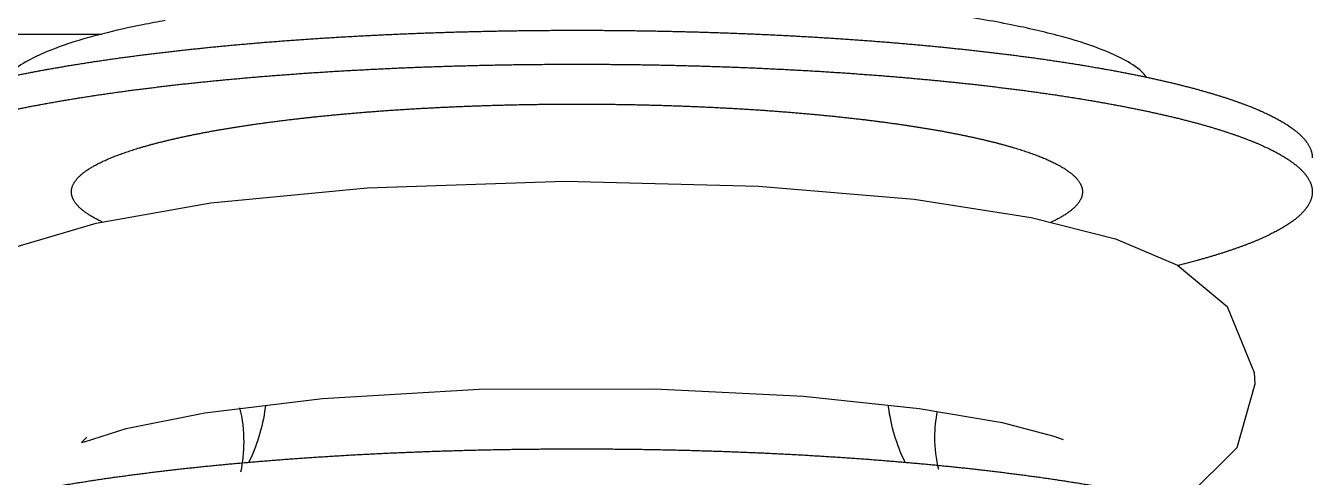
# Model space of a CAD drawing. Header units: millimetres. Extents: x 21899 to 38731, y -5425 to 3612.
# Drawn here: x 34237.74 to 34265.74, y 300.17 to 310 of the extents above; entities that cross this region are included whole.
import ezdxf

# ---------------------------------------------------------------- set-up
doc = ezdxf.new("R2010")
doc.units = ezdxf.units.MM

msp = doc.modelspace()

# ---------------------------------------------------------------- linework, layer by layer
at = {"color": 7, "linetype": 'Continuous'}
for p, q in [((34176.735, 309.815), (34239.401, 309.815)), ((34263.23, 304.892), (34262.816, 304.779)), ((34264.485, 302.196), (34264.096, 300.815)), ((34241.641, 301.577), (34244.2, 301.887)), ((34254.662, 301.938), (34257.183, 301.673)), ((34260.114, 301.066), (34260.318, 300.994)), ((34264.096, 300.815), (34263.005, 299.731))]:
    msp.add_line(p, q, dxfattribs=at)
for points in [[(34245.171, 306.475), (34249.475, 306.62), (34253.689, 306.512), (34257.073, 306.224)], [(34239.275, 305.705), (34241.771, 306.144), (34245.171, 306.475)], [(34257.073, 306.224), (34259.619, 305.828), (34261.457, 305.362), (34262.805, 304.788)], [(34235.19, 303.218), (34236.183, 304.47), (34237.505, 305.181), (34239.275, 305.705)], [(34262.805, 304.788), (34263.885, 303.889), (34264.473, 302.456), (34264.485, 302.196)], [(34244.2, 301.887), (34247.605, 302.087), (34251.422, 302.1), (34254.662, 301.938)], [(34239.07, 301.043), (34238.958, 300.93), (34239.024, 300.941), (34239.925, 301.232), (34241.641, 301.577)], [(34242.958, 301.737), (34242.951, 301.685), (34242.94, 301.605), (34242.927, 301.525), (34242.912, 301.445), (34242.896, 301.366), (34242.878, 301.288), (34242.858, 301.21), (34242.837, 301.133), (34242.815, 301.057), (34242.791, 300.982), (34242.766, 300.908), (34242.739, 300.834), (34242.711, 300.762), (34242.682, 300.691), (34242.652, 300.621)], [(34256.875, 300.501), (34256.861, 300.53), (34256.831, 300.595), (34256.801, 300.663), (34256.772, 300.731), (34256.745, 300.8), (34256.718, 300.871), (34256.693, 300.943), (34256.669, 301.015), (34256.647, 301.089), (34256.625, 301.163), (34256.605, 301.239), (34256.587, 301.314), (34256.57, 301.39), (34256.555, 301.467), (34256.54, 301.546), (34256.528, 301.624), (34256.517, 301.703), (34256.512, 301.744)], [(34257.183, 301.673), (34258.988, 301.363), (34260.114, 301.066)], [(34242.652, 300.621), (34242.621, 300.552), (34242.596, 300.501)]]:
    msp.add_lwpolyline(points, dxfattribs=at)
for points, start_tangent, end_tangent in [([(34262.125, 308.887), (34262.108, 308.909), (34261.729, 309.211), (34261.106, 309.501), (34260.251, 309.773), (34259.182, 310.021), (34257.921, 310.24), (34256.493, 310.426), (34254.928, 310.574), (34253.257, 310.682), (34251.514, 310.748), (34249.735, 310.77)], (-0.593069, 0.805152), (-1, 0)), ([(34240.773, 310.113), (34240.289, 310.021), (34239.4, 309.82)], (-0.984405, -0.175918), (-0.968982, -0.247133)), ([(34243.621, 309.691), (34243.759, 309.701), (34243.898, 309.71), (34244.037, 309.72), (34244.177, 309.729), (34244.318, 309.738), (34244.458, 309.746), (34244.6, 309.755), (34244.741, 309.763), (34244.884, 309.771), (34245.026, 309.779), (34245.169, 309.786), (34245.312, 309.794), (34245.456, 309.801), (34245.6, 309.808), (34245.745, 309.814), (34245.89, 309.821), (34246.035, 309.827), (34246.18, 309.833), (34246.326, 309.838), (34246.472, 309.844), (34246.619, 309.849), (34246.765, 309.854), (34246.912, 309.858), (34247.059, 309.863), (34247.207, 309.867), (34247.354, 309.871), (34247.502, 309.875), (34247.65, 309.878), (34247.798, 309.882), (34247.947, 309.885), (34248.095, 309.887), (34248.244, 309.89), (34248.393, 309.892), (34248.542, 309.894), (34248.691, 309.896), (34248.84, 309.898), (34248.989, 309.899), (34249.138, 309.9), (34249.287, 309.901), (34249.437, 309.901), (34249.586, 309.902), (34249.735, 309.902), (34249.885, 309.902), (34250.034, 309.901), (34250.184, 309.901), (34250.333, 309.9), (34250.482, 309.899), (34250.631, 309.898), (34250.78, 309.896), (34250.929, 309.894), (34251.078, 309.892), (34251.227, 309.89), (34251.376, 309.887), (34251.524, 309.885), (34251.673, 309.882), (34251.821, 309.878), (34251.969, 309.875), (34252.117, 309.871), (34252.264, 309.867), (34252.412, 309.863), (34252.559, 309.858), (34252.706, 309.854), (34252.852, 309.849), (34252.999, 309.844), (34253.145, 309.838), (34253.291, 309.833), (34253.436, 309.827), (34253.581, 309.821), (34253.726, 309.814), (34253.871, 309.808), (34254.015, 309.801), (34254.159, 309.794), (34254.302, 309.786), (34254.445, 309.779), (34254.587, 309.771), (34254.73, 309.763), (34254.871, 309.755), (34255.013, 309.746), (34255.153, 309.738), (34255.294, 309.729), (34255.433, 309.72), (34255.573, 309.71), (34255.712, 309.701), (34255.85, 309.691), (34255.988, 309.681), (34256.125, 309.671), (34256.262, 309.66), (34256.398, 309.65), (34256.533, 309.639), (34256.668, 309.628), (34256.803, 309.616), (34256.936, 309.605), (34257.069, 309.593), (34257.202, 309.581), (34257.334, 309.569), (34257.465, 309.556), (34257.595, 309.544), (34257.725, 309.531), (34257.854, 309.518), (34257.982, 309.504), (34258.11, 309.491), (34258.237, 309.477), (34258.363, 309.463), (34258.489, 309.449), (34258.613, 309.435), (34258.737, 309.421), (34258.86, 309.406), (34258.982, 309.391), (34259.104, 309.376), (34259.225, 309.361), (34259.345, 309.345), (34259.464, 309.329), (34259.582, 309.314), (34259.699, 309.298), (34259.816, 309.281), (34259.931, 309.265), (34260.046, 309.248), (34260.16, 309.231), (34260.272, 309.214), (34260.384, 309.197), (34260.495, 309.18), (34260.605, 309.162), (34260.715, 309.145), (34260.823, 309.127), (34260.93, 309.109), (34261.036, 309.09), (34261.142, 309.072), (34261.246, 309.053), (34261.349, 309.035), (34261.451, 309.016), (34261.552, 308.997), (34261.653, 308.977), (34261.752, 308.958), (34261.85, 308.939), (34261.947, 308.919), (34262.043, 308.899), (34262.138, 308.879), (34262.232, 308.859), (34262.324, 308.838), (34262.416, 308.818), (34262.507, 308.797), (34262.596, 308.776), (34262.684, 308.756), (34262.772, 308.734), (34262.858, 308.713), (34262.943, 308.692), (34263.026, 308.67), (34263.109, 308.649), (34263.19, 308.627), (34263.271, 308.605), (34263.35, 308.583), (34263.427, 308.561), (34263.504, 308.539), (34263.58, 308.516), (34263.654, 308.494), (34263.727, 308.471), (34263.799, 308.449), (34263.87, 308.426), (34263.939, 308.403), (34264.007, 308.38), (34264.074, 308.356), (34264.14, 308.333), (34264.204, 308.31), (34264.267, 308.286), (34264.329, 308.263), (34264.39, 308.239), (34264.449, 308.215), (34264.507, 308.191), (34264.564, 308.167), (34264.619, 308.143), (34264.673, 308.119), (34264.726, 308.095), (34264.778, 308.07), (34264.828, 308.046), (34264.877, 308.021), (34264.925, 307.997), (34264.971, 307.972), (34265.016, 307.947), (34265.06, 307.923), (34265.102, 307.898), (34265.143, 307.873), (34265.182, 307.848), (34265.221, 307.823), (34265.258, 307.798), (34265.293, 307.772), (34265.327, 307.747), (34265.36, 307.722), (34265.392, 307.696), (34265.422, 307.671), (34265.451, 307.646), (34265.478, 307.62), (34265.504, 307.595), (34265.529, 307.569), (34265.552, 307.543), (34265.574, 307.518), (34265.594, 307.492), (34265.613, 307.466), (34265.631, 307.441), (34265.647, 307.415), (34265.662, 307.389), (34265.676, 307.363), (34265.688, 307.337), (34265.699, 307.311), (34265.708, 307.285), (34265.716, 307.26), (34265.723, 307.234), (34265.728, 307.208), (34265.732, 307.182), (34265.734, 307.156), (34265.735, 307.13), (34265.735, 307.124)], (0.997432, 0.071627), (-0.000005, -1)), ([(34233.735, 307.124), (34233.736, 307.13), (34233.737, 307.156), (34233.739, 307.182), (34233.743, 307.208), (34233.748, 307.234), (34233.755, 307.26), (34233.763, 307.285), (34233.772, 307.311), (34233.783, 307.337), (34233.795, 307.363), (34233.809, 307.389), (34233.824, 307.415), (34233.84, 307.441), (34233.858, 307.466), (34233.877, 307.492), (34233.897, 307.518), (34233.919, 307.543), (34233.942, 307.569), (34233.967, 307.595), (34233.993, 307.62), (34234.02, 307.646), (34234.049, 307.671), (34234.079, 307.696), (34234.111, 307.722), (34234.144, 307.747), (34234.178, 307.772), (34234.213, 307.798), (34234.25, 307.823), (34234.289, 307.848), (34234.328, 307.873), (34234.369, 307.898), (34234.411, 307.923), (34234.455, 307.947), (34234.5, 307.972), (34234.546, 307.997), (34234.594, 308.021), (34234.643, 308.046), (34234.693, 308.07), (34234.745, 308.095), (34234.798, 308.119), (34234.852, 308.143), (34234.907, 308.167), (34234.964, 308.191), (34235.022, 308.215), (34235.081, 308.239), (34235.142, 308.263), (34235.204, 308.286), (34235.267, 308.31), (34235.331, 308.333), (34235.397, 308.356), (34235.464, 308.38), (34235.532, 308.403), (34235.601, 308.426), (34235.672, 308.449), (34235.744, 308.471), (34235.817, 308.494), (34235.891, 308.516), (34235.967, 308.539), (34236.043, 308.561), (34236.121, 308.583), (34236.2, 308.605), (34236.281, 308.627), (34236.362, 308.649), (34236.445, 308.67), (34236.528, 308.692), (34236.613, 308.713), (34236.699, 308.734), (34236.787, 308.756), (34236.875, 308.776), (34236.964, 308.797), (34237.055, 308.818), (34237.146, 308.838), (34237.239, 308.859), (34237.333, 308.879), (34237.428, 308.899), (34237.524, 308.919), (34237.621, 308.939), (34237.719, 308.958), (34237.818, 308.977), (34237.918, 308.997), (34238.02, 309.016), (34238.122, 309.035), (34238.225, 309.053), (34238.329, 309.072), (34238.435, 309.09), (34238.541, 309.109), (34238.648, 309.127), (34238.756, 309.145), (34238.865, 309.162), (34238.976, 309.18), (34239.087, 309.197), (34239.199, 309.214), (34239.311, 309.231), (34239.425, 309.248), (34239.54, 309.265), (34239.655, 309.281), (34239.772, 309.298), (34239.889, 309.314), (34240.007, 309.329), (34240.126, 309.345), (34240.246, 309.361), (34240.367, 309.376), (34240.488, 309.391), (34240.611, 309.406), (34240.734, 309.421), (34240.858, 309.435), (34240.982, 309.449), (34241.108, 309.463), (34241.234, 309.477), (34241.361, 309.491), (34241.489, 309.504), (34241.617, 309.518), (34241.746, 309.531), (34241.876, 309.544), (34242.006, 309.556), (34242.137, 309.569), (34242.269, 309.581), (34242.402, 309.593), (34242.535, 309.605), (34242.668, 309.616), (34242.803, 309.628), (34242.938, 309.639), (34243.073, 309.65), (34243.209, 309.66), (34243.346, 309.671), (34243.483, 309.681), (34243.621, 309.691)], (-0.000005, 1), (0.997432, 0.071627)), ([(34239.4, 309.82), (34239.22, 309.773), (34238.365, 309.501), (34237.742, 309.211), (34237.363, 308.909), (34237.346, 308.887)], (-0.968982, -0.247133), (-0.593069, -0.805152)), ([(34233.735, 306.385), (34233.736, 306.391), (34233.737, 306.417), (34233.739, 306.443), (34233.743, 306.469), (34233.748, 306.495), (34233.755, 306.521), (34233.763, 306.547), (34233.772, 306.573), (34233.783, 306.599), (34233.795, 306.624), (34233.809, 306.65), (34233.824, 306.676), (34233.84, 306.702), (34233.858, 306.728), (34233.877, 306.753), (34233.897, 306.779), (34233.919, 306.805), (34233.942, 306.83), (34233.967, 306.856), (34233.993, 306.882), (34234.02, 306.907), (34234.049, 306.932), (34234.079, 306.958), (34234.111, 306.983), (34234.144, 307.009), (34234.178, 307.034), (34234.213, 307.059), (34234.25, 307.084), (34234.289, 307.109), (34234.328, 307.134), (34234.369, 307.159), (34234.411, 307.184), (34234.455, 307.209), (34234.5, 307.234), (34234.546, 307.258), (34234.594, 307.283), (34234.643, 307.307), (34234.693, 307.332), (34234.745, 307.356), (34234.798, 307.38), (34234.852, 307.405), (34234.907, 307.429), (34234.964, 307.453), (34235.022, 307.477), (34235.081, 307.5), (34235.142, 307.524), (34235.204, 307.548), (34235.267, 307.571), (34235.331, 307.595), (34235.397, 307.618), (34235.464, 307.641), (34235.532, 307.664), (34235.601, 307.687), (34235.672, 307.71), (34235.744, 307.733), (34235.817, 307.755), (34235.891, 307.778), (34235.967, 307.8), (34236.043, 307.822), (34236.121, 307.845), (34236.2, 307.867), (34236.281, 307.889), (34236.362, 307.91), (34236.445, 307.932), (34236.528, 307.953), (34236.613, 307.975), (34236.699, 307.996), (34236.787, 308.017), (34236.875, 308.038), (34236.964, 308.059), (34237.055, 308.079), (34237.146, 308.1), (34237.239, 308.12), (34237.333, 308.14), (34237.428, 308.16), (34237.524, 308.18), (34237.621, 308.2), (34237.719, 308.219), (34237.818, 308.239), (34237.918, 308.258), (34238.02, 308.277), (34238.122, 308.296), (34238.225, 308.315), (34238.329, 308.333), (34238.435, 308.352), (34238.541, 308.37), (34238.648, 308.388), (34238.756, 308.406), (34238.865, 308.424), (34238.976, 308.441), (34239.087, 308.459), (34239.199, 308.476), (34239.311, 308.493), (34239.425, 308.51), (34239.54, 308.526), (34239.655, 308.543), (34239.772, 308.559), (34239.889, 308.575), (34240.007, 308.591), (34240.126, 308.607), (34240.246, 308.622), (34240.367, 308.637), (34240.488, 308.652), (34240.611, 308.667), (34240.734, 308.682), (34240.858, 308.696), (34240.982, 308.711), (34241.108, 308.725), (34241.234, 308.739), (34241.361, 308.752), (34241.489, 308.766), (34241.617, 308.779), (34241.746, 308.792), (34241.876, 308.805), (34242.006, 308.818), (34242.137, 308.83), (34242.269, 308.842), (34242.402, 308.854), (34242.535, 308.866), (34242.668, 308.878), (34242.803, 308.889), (34242.938, 308.9), (34243.073, 308.911), (34243.209, 308.922), (34243.346, 308.932), (34243.483, 308.942), (34243.621, 308.952), (34243.759, 308.962), (34243.898, 308.972), (34244.037, 308.981), (34244.177, 308.99), (34244.318, 308.999), (34244.458, 309.008), (34244.6, 309.016), (34244.741, 309.025), (34244.884, 309.033), (34245.026, 309.04), (34245.169, 309.048), (34245.312, 309.055), (34245.456, 309.062), (34245.6, 309.069), (34245.745, 309.076), (34245.89, 309.082), (34246.035, 309.088), (34246.18, 309.094), (34246.326, 309.1), (34246.472, 309.105), (34246.619, 309.11), (34246.765, 309.115), (34246.912, 309.12), (34247.059, 309.124), (34247.207, 309.128), (34247.354, 309.132), (34247.502, 309.136), (34247.65, 309.14), (34247.798, 309.143), (34247.947, 309.146), (34248.095, 309.149), (34248.244, 309.151), (34248.393, 309.154), (34248.542, 309.156), (34248.691, 309.157), (34248.84, 309.159), (34248.989, 309.16), (34249.138, 309.161), (34249.287, 309.162), (34249.437, 309.163), (34249.586, 309.163), (34249.735, 309.163), (34249.885, 309.163), (34250.034, 309.163), (34250.184, 309.162), (34250.333, 309.161), (34250.482, 309.16), (34250.631, 309.159), (34250.78, 309.157), (34250.929, 309.156), (34251.078, 309.154), (34251.227, 309.151), (34251.376, 309.149), (34251.524, 309.146), (34251.673, 309.143), (34251.821, 309.14), (34251.969, 309.136), (34252.117, 309.132), (34252.264, 309.128), (34252.412, 309.124), (34252.559, 309.12), (34252.706, 309.115), (34252.852, 309.11), (34252.999, 309.105), (34253.145, 309.1), (34253.291, 309.094), (34253.436, 309.088), (34253.581, 309.082), (34253.726, 309.076), (34253.871, 309.069), (34254.015, 309.062), (34254.159, 309.055), (34254.302, 309.048), (34254.445, 309.04), (34254.587, 309.033), (34254.73, 309.025), (34254.871, 309.016), (34255.013, 309.008), (34255.153, 308.999), (34255.294, 308.99), (34255.433, 308.981), (34255.573, 308.972), (34255.712, 308.962), (34255.85, 308.952), (34255.988, 308.942), (34256.125, 308.932), (34256.262, 308.922), (34256.398, 308.911), (34256.533, 308.9), (34256.668, 308.889), (34256.803, 308.878), (34256.936, 308.866), (34257.069, 308.854), (34257.202, 308.842), (34257.334, 308.83), (34257.465, 308.818), (34257.595, 308.805), (34257.725, 308.792), (34257.854, 308.779), (34257.982, 308.766), (34258.11, 308.752), (34258.237, 308.739), (34258.363, 308.725), (34258.489, 308.711), (34258.613, 308.696), (34258.737, 308.682), (34258.86, 308.667), (34258.982, 308.652), (34259.104, 308.637), (34259.225, 308.622), (34259.345, 308.607), (34259.464, 308.591), (34259.582, 308.575), (34259.699, 308.559), (34259.816, 308.543), (34259.931, 308.526), (34260.046, 308.51), (34260.16, 308.493), (34260.272, 308.476), (34260.384, 308.459), (34260.495, 308.441), (34260.605, 308.424), (34260.715, 308.406), (34260.823, 308.388), (34260.93, 308.37), (34261.036, 308.352), (34261.142, 308.333), (34261.246, 308.315), (34261.349, 308.296), (34261.451, 308.277), (34261.552, 308.258), (34261.653, 308.239), (34261.752, 308.219), (34261.85, 308.2), (34261.947, 308.18), (34262.043, 308.16), (34262.138, 308.14), (34262.232, 308.12), (34262.324, 308.1), (34262.416, 308.079), (34262.507, 308.059), (34262.596, 308.038), (34262.684, 308.017), (34262.772, 307.996), (34262.858, 307.975), (34262.943, 307.953), (34263.026, 307.932), (34263.109, 307.91), (34263.19, 307.889), (34263.271, 307.867), (34263.35, 307.845), (34263.427, 307.822), (34263.504, 307.8), (34263.58, 307.778), (34263.654, 307.755), (34263.727, 307.733), (34263.799, 307.71), (34263.87, 307.687), (34263.939, 307.664), (34264.007, 307.641), (34264.074, 307.618), (34264.14, 307.595), (34264.204, 307.571), (34264.267, 307.548), (34264.329, 307.524), (34264.39, 307.5), (34264.449, 307.477), (34264.507, 307.453), (34264.564, 307.429), (34264.619, 307.405), (34264.673, 307.38), (34264.726, 307.356), (34264.778, 307.332), (34264.828, 307.307), (34264.877, 307.283), (34264.925, 307.258), (34264.971, 307.234), (34265.016, 307.209), (34265.06, 307.184), (34265.102, 307.159), (34265.143, 307.134), (34265.182, 307.109), (34265.221, 307.084), (34265.258, 307.059), (34265.293, 307.034), (34265.327, 307.009), (34265.36, 306.983), (34265.392, 306.958), (34265.422, 306.932), (34265.451, 306.907), (34265.478, 306.882), (34265.504, 306.856), (34265.529, 306.83), (34265.552, 306.805), (34265.574, 306.779), (34265.594, 306.753), (34265.613, 306.728), (34265.631, 306.702), (34265.647, 306.676), (34265.662, 306.65), (34265.676, 306.624), (34265.688, 306.599), (34265.699, 306.573), (34265.708, 306.547), (34265.716, 306.521), (34265.723, 306.495), (34265.728, 306.469), (34265.732, 306.443), (34265.734, 306.417), (34265.735, 306.391), (34265.735, 306.385)], (-0.000005, 1), (-0.000005, -1)), ([(34265.735, 306.385), (34265.735, 306.365), (34265.733, 306.339), (34265.73, 306.314), (34265.726, 306.288), (34265.72, 306.262), (34265.712, 306.236), (34265.704, 306.21), (34265.694, 306.184), (34265.682, 306.158), (34265.669, 306.132), (34265.655, 306.106), (34265.639, 306.081), (34265.622, 306.055), (34265.604, 306.029), (34265.584, 306.003), (34265.563, 305.978), (34265.54, 305.952), (34265.516, 305.927), (34265.491, 305.901), (34265.464, 305.875), (34265.436, 305.85), (34265.407, 305.825), (34265.376, 305.799), (34265.344, 305.774), (34265.31, 305.749), (34265.275, 305.723), (34265.239, 305.698), (34265.201, 305.673), (34265.162, 305.648), (34265.122, 305.623), (34265.08, 305.598), (34265.037, 305.573), (34264.993, 305.549), (34264.947, 305.524), (34264.901, 305.499), (34264.852, 305.475), (34264.803, 305.45), (34264.752, 305.426), (34264.699, 305.401), (34264.646, 305.377), (34264.591, 305.353), (34264.535, 305.329), (34264.478, 305.305), (34264.419, 305.281), (34264.359, 305.258), (34264.298, 305.234), (34264.235, 305.21), (34264.171, 305.187), (34264.106, 305.164), (34264.04, 305.14), (34263.972, 305.117), (34263.904, 305.094), (34263.834, 305.071), (34263.762, 305.048), (34263.69, 305.026), (34263.616, 305.003), (34263.541, 304.981), (34263.465, 304.958), (34263.388, 304.936), (34263.309, 304.914), (34263.23, 304.892)], (-0.000005, -1), (-0.964802, -0.262979)), ([(34237.818, 299.868), (34237.918, 299.887), (34238.02, 299.906), (34238.122, 299.925), (34238.225, 299.944), (34238.329, 299.963), (34238.435, 299.981), (34238.541, 299.999), (34238.648, 300.017), (34238.756, 300.035), (34238.865, 300.053), (34238.976, 300.07), (34239.087, 300.088), (34239.199, 300.105), (34239.311, 300.122), (34239.425, 300.139), (34239.54, 300.155), (34239.655, 300.172), (34239.772, 300.188), (34239.889, 300.204), (34240.007, 300.22), (34240.126, 300.236), (34240.246, 300.251), (34240.367, 300.266), (34240.488, 300.281), (34240.611, 300.296), (34240.734, 300.311), (34240.858, 300.326), (34240.982, 300.34), (34241.108, 300.354), (34241.234, 300.368), (34241.361, 300.382), (34241.489, 300.395), (34241.617, 300.408), (34241.746, 300.421), (34241.876, 300.434), (34242.006, 300.447), (34242.137, 300.459), (34242.269, 300.471), (34242.402, 300.483), (34242.535, 300.495), (34242.668, 300.507), (34242.803, 300.518), (34242.938, 300.529), (34243.073, 300.54), (34243.209, 300.551), (34243.346, 300.561), (34243.483, 300.572), (34243.621, 300.582), (34243.759, 300.591), (34243.898, 300.601), (34244.037, 300.61), (34244.177, 300.619), (34244.318, 300.628), (34244.458, 300.637), (34244.6, 300.645), (34244.741, 300.654), (34244.884, 300.662), (34245.026, 300.669), (34245.169, 300.677), (34245.312, 300.684), (34245.456, 300.691), (34245.6, 300.698), (34245.745, 300.705), (34245.89, 300.711), (34246.035, 300.717), (34246.18, 300.723), (34246.326, 300.729), (34246.472, 300.734), (34246.619, 300.739), (34246.765, 300.744), (34246.912, 300.749), (34247.059, 300.753), (34247.207, 300.758), (34247.354, 300.762), (34247.502, 300.765), (34247.65, 300.769), (34247.798, 300.772), (34247.947, 300.775), (34248.095, 300.778), (34248.244, 300.78), (34248.393, 300.783), (34248.542, 300.785), (34248.691, 300.787), (34248.84, 300.788), (34248.989, 300.789), (34249.138, 300.791), (34249.287, 300.791), (34249.437, 300.792), (34249.586, 300.792), (34249.735, 300.792), (34249.885, 300.792), (34250.034, 300.792), (34250.184, 300.791), (34250.333, 300.791), (34250.482, 300.789), (34250.631, 300.788), (34250.78, 300.787), (34250.929, 300.785), (34251.078, 300.783), (34251.227, 300.78), (34251.376, 300.778), (34251.524, 300.775), (34251.673, 300.772), (34251.821, 300.769), (34251.969, 300.765), (34252.117, 300.762), (34252.264, 300.758), (34252.412, 300.753), (34252.559, 300.749), (34252.706, 300.744), (34252.852, 300.739), (34252.999, 300.734), (34253.145, 300.729), (34253.291, 300.723), (34253.436, 300.717), (34253.581, 300.711), (34253.726, 300.705), (34253.871, 300.698), (34254.015, 300.691), (34254.159, 300.684), (34254.302, 300.677), (34254.445, 300.669), (34254.587, 300.662), (34254.73, 300.654), (34254.871, 300.645), (34255.013, 300.637), (34255.153, 300.628), (34255.294, 300.619), (34255.433, 300.61), (34255.573, 300.601), (34255.712, 300.591), (34255.85, 300.582), (34255.988, 300.572), (34256.125, 300.561), (34256.262, 300.551), (34256.398, 300.54), (34256.533, 300.529), (34256.668, 300.518), (34256.803, 300.507), (34256.936, 300.495), (34257.069, 300.483), (34257.202, 300.471), (34257.334, 300.459), (34257.465, 300.447), (34257.595, 300.434), (34257.725, 300.421), (34257.854, 300.408), (34257.982, 300.395), (34258.11, 300.382), (34258.237, 300.368), (34258.363, 300.354), (34258.489, 300.34), (34258.613, 300.326), (34258.737, 300.311), (34258.86, 300.296), (34258.982, 300.281), (34259.104, 300.266), (34259.225, 300.251), (34259.345, 300.236), (34259.464, 300.22), (34259.582, 300.204), (34259.699, 300.188), (34259.816, 300.172), (34259.931, 300.155), (34260.046, 300.139), (34260.16, 300.122), (34260.272, 300.105), (34260.384, 300.088), (34260.495, 300.07), (34260.605, 300.053), (34260.715, 300.035), (34260.823, 300.017), (34260.93, 299.999), (34261.036, 299.981), (34261.142, 299.963), (34261.246, 299.944), (34261.349, 299.925), (34261.451, 299.906), (34261.552, 299.887), (34261.653, 299.868), (34261.752, 299.849), (34261.85, 299.829), (34261.947, 299.809), (34262.043, 299.789), (34262.138, 299.769), (34262.232, 299.749), (34262.324, 299.729), (34262.416, 299.708)], (0.981727, 0.190292), (0.975468, -0.220142))]:
    msp.add_spline(points, degree=3, dxfattribs=dict(at, start_tangent=start_tangent, end_tangent=end_tangent))
at = {"color": 9, "linetype": 'Continuous'}
for points, start_tangent, end_tangent in [([(34239.407, 305.728), (34239.373, 305.744), (34239.332, 305.764), (34239.293, 305.785), (34239.255, 305.805), (34239.218, 305.826), (34239.182, 305.846), (34239.148, 305.867), (34239.115, 305.888), (34239.083, 305.908), (34239.053, 305.929), (34239.024, 305.95), (34238.997, 305.971), (34238.971, 305.992), (34238.946, 306.013), (34238.922, 306.034), (34238.9, 306.055), (34238.88, 306.077), (34238.86, 306.098), (34238.843, 306.119), (34238.826, 306.14), (34238.811, 306.162), (34238.797, 306.183), (34238.785, 306.205), (34238.774, 306.226), (34238.764, 306.247), (34238.756, 306.269), (34238.749, 306.29), (34238.744, 306.312), (34238.74, 306.333), (34238.737, 306.355), (34238.736, 306.376), (34238.736, 306.398), (34238.737, 306.419), (34238.74, 306.441), (34238.744, 306.462), (34238.75, 306.484), (34238.757, 306.505), (34238.766, 306.527), (34238.776, 306.548), (34238.787, 306.569), (34238.799, 306.591), (34238.814, 306.612), (34238.829, 306.633), (34238.846, 306.655), (34238.864, 306.676), (34238.883, 306.697), (34238.904, 306.718), (34238.927, 306.74), (34238.95, 306.761), (34238.975, 306.782), (34239.002, 306.803), (34239.029, 306.824), (34239.059, 306.845), (34239.089, 306.865), (34239.121, 306.886), (34239.154, 306.907), (34239.188, 306.927), (34239.224, 306.948), (34239.261, 306.969), (34239.3, 306.989), (34239.34, 307.009), (34239.381, 307.03), (34239.423, 307.05), (34239.467, 307.07), (34239.512, 307.09), (34239.558, 307.11), (34239.606, 307.13), (34239.655, 307.149), (34239.705, 307.169), (34239.757, 307.189), (34239.809, 307.208), (34239.863, 307.227), (34239.918, 307.247), (34239.975, 307.266), (34240.033, 307.285), (34240.091, 307.304), (34240.152, 307.323), (34240.213, 307.341), (34240.276, 307.36), (34240.339, 307.378), (34240.404, 307.396), (34240.47, 307.415), (34240.538, 307.433), (34240.606, 307.451), (34240.676, 307.468), (34240.747, 307.486), (34240.819, 307.503), (34240.892, 307.521), (34240.966, 307.538), (34241.041, 307.555), (34241.117, 307.572), (34241.195, 307.589), (34241.273, 307.605), (34241.353, 307.622), (34241.434, 307.638), (34241.515, 307.654), (34241.598, 307.67), (34241.682, 307.686), (34241.767, 307.702), (34241.853, 307.717), (34241.939, 307.733), (34242.027, 307.748), (34242.116, 307.763), (34242.206, 307.777), (34242.297, 307.792), (34242.388, 307.807), (34242.481, 307.821), (34242.574, 307.835), (34242.669, 307.849), (34242.764, 307.863), (34242.86, 307.876), (34242.957, 307.889), (34243.055, 307.903), (34243.154, 307.915), (34243.254, 307.928), (34243.354, 307.941), (34243.455, 307.953), (34243.557, 307.965), (34243.66, 307.977), (34243.764, 307.989), (34243.868, 308.001), (34243.973, 308.012), (34244.079, 308.023), (34244.185, 308.034), (34244.292, 308.045), (34244.4, 308.055), (34244.509, 308.066), (34244.618, 308.076), (34244.728, 308.086), (34244.839, 308.095), (34244.95, 308.105), (34245.062, 308.114), (34245.174, 308.123), (34245.287, 308.132), (34245.4, 308.141), (34245.514, 308.149), (34245.629, 308.157), (34245.744, 308.165), (34245.86, 308.173), (34245.976, 308.18), (34246.092, 308.187), (34246.209, 308.194), (34246.327, 308.201), (34246.445, 308.208), (34246.563, 308.214), (34246.682, 308.22), (34246.801, 308.226), (34246.92, 308.231), (34247.04, 308.237), (34247.16, 308.242), (34247.281, 308.247), (34247.402, 308.252), (34247.523, 308.256), (34247.644, 308.26), (34247.766, 308.264), (34247.888, 308.268), (34248.01, 308.271), (34248.132, 308.275), (34248.255, 308.278), (34248.377, 308.281), (34248.5, 308.283), (34248.623, 308.285), (34248.747, 308.287), (34248.87, 308.289), (34248.993, 308.291), (34249.117, 308.292), (34249.241, 308.293), (34249.364, 308.294), (34249.488, 308.295), (34249.612, 308.295), (34249.735, 308.295), (34249.859, 308.295), (34249.983, 308.295), (34250.107, 308.294), (34250.23, 308.293), (34250.354, 308.292), (34250.478, 308.291), (34250.601, 308.289), (34250.724, 308.287), (34250.848, 308.285), (34250.971, 308.283), (34251.094, 308.281), (34251.216, 308.278), (34251.339, 308.275), (34251.461, 308.271), (34251.583, 308.268), (34251.705, 308.264), (34251.827, 308.26), (34251.948, 308.256), (34252.069, 308.252), (34252.19, 308.247), (34252.311, 308.242), (34252.431, 308.237), (34252.551, 308.231), (34252.67, 308.226), (34252.789, 308.22), (34252.908, 308.214), (34253.026, 308.208), (34253.144, 308.201), (34253.262, 308.194), (34253.379, 308.187), (34253.495, 308.18), (34253.611, 308.173), (34253.727, 308.165), (34253.842, 308.157), (34253.957, 308.149), (34254.071, 308.141), (34254.184, 308.132), (34254.297, 308.123), (34254.409, 308.114), (34254.521, 308.105), (34254.632, 308.095), (34254.743, 308.086), (34254.853, 308.076), (34254.962, 308.066), (34255.071, 308.055), (34255.179, 308.045), (34255.286, 308.034), (34255.392, 308.023), (34255.498, 308.012), (34255.603, 308.001), (34255.707, 307.989), (34255.811, 307.977), (34255.914, 307.965), (34256.016, 307.953), (34256.117, 307.941), (34256.217, 307.928), (34256.317, 307.915), (34256.416, 307.903), (34256.514, 307.889), (34256.611, 307.876), (34256.707, 307.863), (34256.802, 307.849), (34256.897, 307.835), (34256.99, 307.821), (34257.083, 307.807), (34257.174, 307.792), (34257.265, 307.777), (34257.355, 307.763), (34257.444, 307.748), (34257.531, 307.733), (34257.618, 307.717), (34257.704, 307.702), (34257.789, 307.686), (34257.873, 307.67), (34257.956, 307.654), (34258.037, 307.638), (34258.118, 307.622), (34258.198, 307.605), (34258.276, 307.589), (34258.354, 307.572), (34258.43, 307.555), (34258.505, 307.538), (34258.579, 307.521), (34258.652, 307.503), (34258.724, 307.486), (34258.795, 307.468), (34258.865, 307.451), (34258.933, 307.433), (34259.001, 307.415), (34259.067, 307.396)], (-0.903634, 0.428306), (0.963418, -0.268003)), ([(34259.067, 307.396), (34259.132, 307.378), (34259.195, 307.36), (34259.258, 307.341), (34259.319, 307.323), (34259.379, 307.304), (34259.438, 307.285), (34259.496, 307.266), (34259.553, 307.247), (34259.608, 307.227), (34259.662, 307.208), (34259.714, 307.189), (34259.766, 307.169), (34259.816, 307.149), (34259.865, 307.13), (34259.913, 307.11), (34259.959, 307.09), (34260.004, 307.07), (34260.048, 307.05), (34260.09, 307.03), (34260.131, 307.009), (34260.171, 306.989), (34260.21, 306.969), (34260.247, 306.948), (34260.282, 306.927), (34260.317, 306.907), (34260.35, 306.886), (34260.382, 306.865), (34260.412, 306.845), (34260.441, 306.824), (34260.469, 306.803), (34260.496, 306.782), (34260.521, 306.761), (34260.544, 306.74), (34260.567, 306.718), (34260.588, 306.697), (34260.607, 306.676), (34260.625, 306.655), (34260.642, 306.633), (34260.657, 306.612), (34260.671, 306.591), (34260.684, 306.569), (34260.695, 306.548), (34260.705, 306.527), (34260.714, 306.505), (34260.721, 306.484), (34260.726, 306.462), (34260.731, 306.441), (34260.734, 306.419), (34260.735, 306.398), (34260.735, 306.376), (34260.734, 306.355), (34260.731, 306.333), (34260.727, 306.312), (34260.722, 306.29), (34260.715, 306.269), (34260.707, 306.247), (34260.697, 306.226), (34260.686, 306.205), (34260.674, 306.183), (34260.66, 306.162), (34260.645, 306.14), (34260.628, 306.119), (34260.611, 306.098), (34260.591, 306.077), (34260.571, 306.055), (34260.549, 306.034), (34260.525, 306.013), (34260.5, 305.992), (34260.474, 305.971), (34260.447, 305.95), (34260.418, 305.929), (34260.388, 305.908), (34260.356, 305.888), (34260.323, 305.867), (34260.289, 305.846), (34260.253, 305.826), (34260.216, 305.805), (34260.178, 305.785), (34260.139, 305.764), (34260.098, 305.744), (34260.056, 305.724), (34260.047, 305.72)], (0.963418, -0.268003), (-0.905951, -0.423383)), ([(34242.492, 300.94), (34242.401, 301.682)], (0, 1), (-0.261924, 0.965089)), ([(34257.525, 301.043), (34257.581, 301.608)], (0, 1), (0.203604, 0.979053)), ([(34242.425, 300.292), (34242.492, 300.94)], (0.205178, 0.978725), (0, 1)), ([(34257.611, 300.339), (34257.525, 301.043)], (-0.238594, 0.971119), (0, 1))]:
    msp.add_spline(points, degree=3, dxfattribs=dict(at, start_tangent=start_tangent, end_tangent=end_tangent))

doc.saveas('drawing.dxf')
